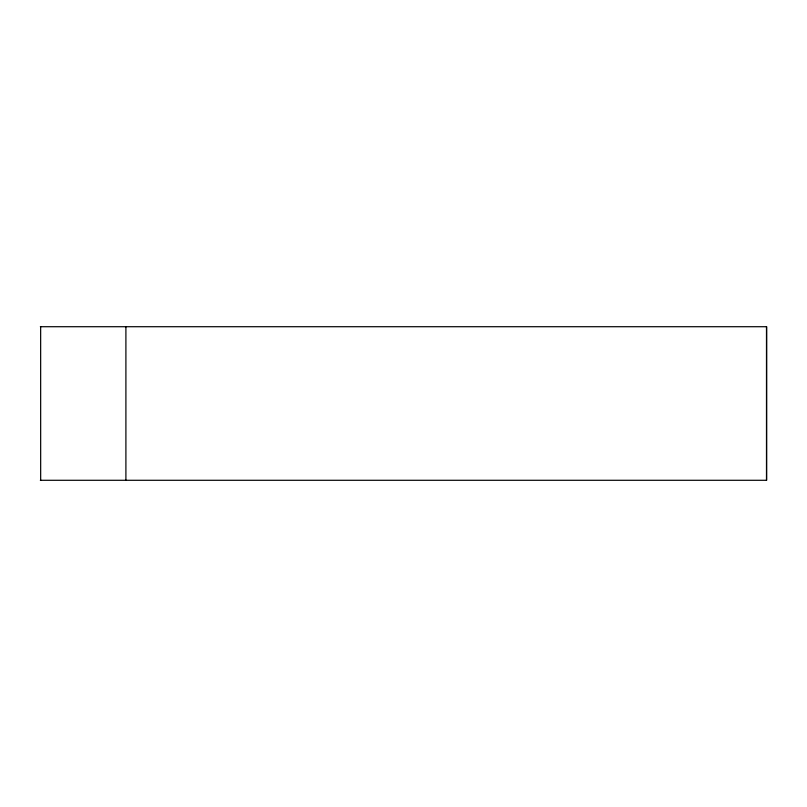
<?xml version="1.0" encoding="UTF-8"?>
<svg xmlns="http://www.w3.org/2000/svg" width="807" height="807" viewBox="0 0 807 807"><rect width="100%" height="100%" fill="white"/><g stroke="black" fill="none" stroke-linecap="round" stroke-linejoin="round"><path stroke-width="1.21" d="M40.35 326.714L766.65 326.714L766.61 480.286L40.35 480.286M766.489 326.714L766.489 480.286M125.902 326.714L125.902 480.286M40.653 326.714L40.673 480.286"/></g></svg>
